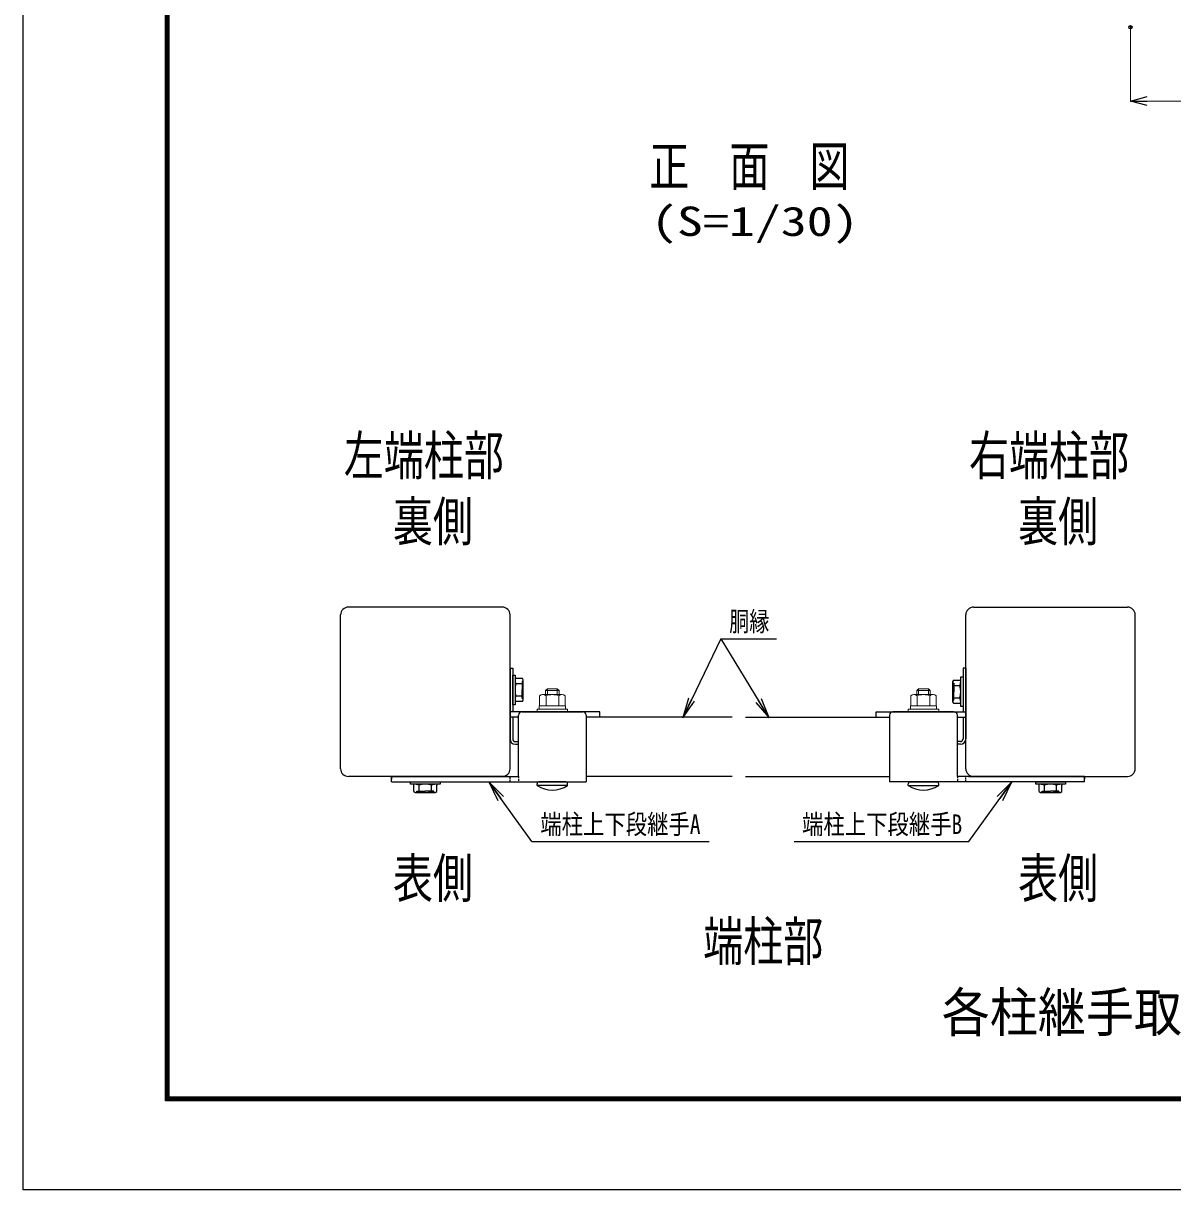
# Model space of a CAD drawing. Units: millimetres, scale not verified, with parts at other scales. Extents: x -6234 to 6240, y -4413 to 4407.
# Drawn here: x -6234 to -2842, y -4413 to -970 of the extents above; entities that cross this region are included whole.
import ezdxf
from ezdxf.enums import TextEntityAlignment as Align

# ---------------------------------------------------------------- set-up
doc = ezdxf.new("R2010")
doc.units = ezdxf.units.MM
doc.header["$LTSCALE"] = 20
doc.header["$PDMODE"] = 32
doc.header["$PDSIZE"] = 10
doc.linetypes.add('USER3', pattern=[0.375, 0.25, -0.125])
for name, color, linetype, lineweight in [('0-1_0', 7, 'Continuous', 25), ('0-2_1', 7, 'Continuous', 25), ('0-3_DEFPOINTS', 9, 'Continuous', 25), ('0-6_支柱', 7, 'Continuous', 25), ('0-7_SCALE', 7, 'Continuous', 25), ('0-8_ボルト', 7, 'Continuous', 25), ('0-9_継手-案-', 7, 'Continuous', 25), ('0-A_構造線', 7, 'Continuous', 25), ('0-B_細線', 7, 'Continuous', 25), ('0-F_D-STR3', 7, 'Continuous', 13)]:
    doc.layers.add(name, color=color, linetype=linetype, lineweight=lineweight)
doc.styles.add('ＭＳ ゴシック', font='')
doc.styles.get('ＭＳ ゴシック').set_extended_font_data('MS Gothic')

# ---------------------------------------------------------------- blocks, each defined once
blk = doc.blocks.new('_Open30')
at = {"layer": '0-1_0'}
blk.add_line((0, 0), (-20, 0), dxfattribs=at)
blk.add_lwpolyline([(-20, 5.359), (0, 0), (-20, -5.359)], dxfattribs=at)
blk = doc.blocks.new('DARROWS')
at = {"layer": '0-1_0'}
blk.add_line((0, 0), (-19.982, 0), dxfattribs=at)
blk.add_lwpolyline([(-20, -3.333), (0, 0), (-20, 3.333)], dxfattribs=at)

msp = doc.modelspace()

# ---------------------------------------------------------------- linework, layer by layer
at = {"layer": '0-1_0'}
for p, q in [((-4175.86, -2787.04), (-4287.02, -3018.24)), ((-4175.86, -2787.04), (-4034.73, -3018.38)), ((-4733.43, -3385.66), (-4858.77, -3212.09)), ((-3443.92, -3385.66), (-3318.58, -3212.09))]:
    msp.add_line(p, q, dxfattribs=at)
at = {"layer": '0-1_0', "color": 3}
msp.add_lwpolyline([(-6234.47, 4406.67), (6239.53, 4406.67), (6239.53, -4413.33), (-6234.47, -4413.33)], close=True, dxfattribs=at)
at = {"layer": '0-1_0'}
for points in [[(-5814.47, 4144.17), (5819.53, 4144.17), (5819.53, -4150.83), (-5814.47, -4150.83)], [(-5811.84, 4141.54), (5816.91, 4141.54), (5816.91, -4148.21), (-5811.84, -4148.21)], [(-5809.22, 4138.92), (5814.28, 4138.92), (5814.28, -4145.58), (-5809.22, -4145.58)], [(-5806.59, 4136.29), (5811.66, 4136.29), (5811.66, -4142.96), (-5806.59, -4142.96)], [(-5803.97, 4133.67), (5809.03, 4133.67), (5809.03, -4140.33), (-5803.97, -4140.33)]]:
    msp.add_lwpolyline(points, close=True, dxfattribs=at)
at = {"layer": '0-2_1'}
for p, q in [((-4175.86, -2787.04), (-4011.11, -2787.04)), ((-4798.02, -2873.66), (-4798.02, -3082.66)), ((-4798.02, -2873.66), (-4790.02, -2873.66)), ((-4790.02, -2873.66), (-4790.02, -3002.66)), ((-3460.68, -2873.66), (-3460.68, -3002.66)), ((-3452.68, -2873.66), (-3460.68, -2873.66)), ((-3452.68, -2873.66), (-3452.68, -3082.66)), ((-4790.02, -3018.66), (-4790.02, -3082.66)), ((-4773.02, -3193.66), (-4773.02, -3012.66)), ((-4763.02, -3002.66), (-4583.02, -3002.66)), ((-4573.02, -3012.66), (-4573.02, -3209.66)), ((-3677.68, -3012.66), (-3677.68, -3209.66)), ((-3487.68, -3002.66), (-3667.68, -3002.66)), ((-3477.68, -3193.66), (-3477.68, -3012.66)), ((-3460.68, -3018.66), (-3460.68, -3082.66)), ((-4782.02, -3090.66), (-4773.02, -3090.66)), ((-3468.68, -3090.66), (-3477.68, -3090.66)), ((-4782.02, -3098.66), (-4773.02, -3098.66)), ((-3468.68, -3098.66), (-3477.68, -3098.66)), ((-5148.02, -3193.66), (-5148.02, -3201.66)), ((-3102.68, -3193.66), (-3102.68, -3201.66)), ((-5148.02, -3209.66), (-4573.02, -3209.66)), ((-3102.68, -3209.66), (-3677.68, -3209.66)), ((-4733.43, -3385.66), (-4210.38, -3385.66)), ((-3958.83, -3385.66), (-3443.92, -3385.66))]:
    msp.add_line(p, q, dxfattribs=at)
for points in [[(-4807.26, -3193.66), (-5148.02, -3193.66), (-4773.02, -3193.66)], [(-3443.45, -3193.66), (-3102.68, -3193.66), (-3477.68, -3193.66)]]:
    msp.add_lwpolyline(points, dxfattribs=at)
for centre, radius, start, end in [((-4763.02, -3012.66), 10, 90, 180), ((-4583.02, -3012.66), 10, 0, 90), ((-3667.68, -3012.66), 10, 90, 180), ((-3487.68, -3012.66), 10, 0, 90), ((-4782.02, -3082.66), 16, 180, 270), ((-4782.02, -3082.66), 8, 180, 270), ((-3468.68, -3082.66), 16, 270, 0), ((-3468.68, -3082.66), 8, 270, 0)]:
    msp.add_arc(centre, radius, start, end, dxfattribs=at)
at = {"layer": '0-3_DEFPOINTS'}
msp.add_point((-2967.02, -982), dxfattribs=at)
at = {"layer": '0-6_支柱'}
for p, q in [((-5148.02, -3209.66), (-5148.02, -3193.66)), ((-3102.68, -3209.66), (-3102.68, -3193.66))]:
    msp.add_line(p, q, dxfattribs=at)
at = {"layer": '0-6_支柱', "linetype": 'USER3'}
for p, q in [((-4798.02, -3209.66), (-4798.02, -3193.66)), ((-4773.02, -3193.66), (-4773.02, -3209.66)), ((-3477.68, -3193.66), (-3477.68, -3209.66)), ((-3452.68, -3209.66), (-3452.68, -3193.66))]:
    msp.add_line(p, q, dxfattribs=at)
at = {"layer": '0-7_SCALE', "lineweight": 15}
for p, q in [((-2967.02, -984), (-2967.02, -1200.94)), ((-2917.02, -1199.94), (-2417.02, -1199.94))]:
    msp.add_line(p, q, dxfattribs=at)
at = {"layer": '0-7_SCALE'}
for p, q in [((-5298.02, -3170.66), (-5298.02, -2716.66)), ((-4821.02, -2693.66), (-5275.02, -2693.66)), ((-4798.02, -3170.66), (-4798.02, -2716.66)), ((-3452.68, -3170.66), (-3452.68, -2716.66)), ((-3429.68, -2693.66), (-2975.68, -2693.66)), ((-2952.68, -3170.66), (-2952.68, -2716.66)), ((-4142.72, -3018.66), (-4573.02, -3018.66)), ((-4102.72, -3018.66), (-3677.68, -3018.66)), ((-4821.02, -3193.66), (-5275.02, -3193.66)), ((-4142.72, -3193.66), (-4573.02, -3193.66)), ((-4102.72, -3193.66), (-3677.68, -3193.66)), ((-3429.68, -3193.66), (-2975.68, -3193.66))]:
    msp.add_line(p, q, dxfattribs=at)
for centre, start, end in [((-5275.02, -2716.66), 90, 180), ((-4821.02, -2716.66), 0, 90), ((-3429.68, -2716.66), 90, 180), ((-2975.68, -2716.66), 0, 90), ((-5275.02, -3170.66), 180, 270), ((-4821.02, -3170.66), 270, 0), ((-3429.68, -3170.66), 180, 270), ((-2975.68, -3170.66), 270, 0)]:
    msp.add_arc(centre, 23, start, end, dxfattribs=at)
at = {"layer": '0-8_ボルト'}
for p, q in [((-4718.02, -3002.66), (-4628.02, -3002.66)), ((-3532.68, -3002.66), (-3622.68, -3002.66)), ((-4718.02, -3220.66), (-4718.02, -3215.16)), ((-4628.02, -3220.66), (-4718.02, -3220.66)), ((-4633.52, -3209.66), (-4712.52, -3209.66)), ((-4628.02, -3220.66), (-4628.02, -3215.16)), ((-3622.68, -3220.66), (-3622.68, -3215.16)), ((-3622.68, -3220.66), (-3532.68, -3220.66)), ((-3617.18, -3209.66), (-3538.18, -3209.66)), ((-3532.68, -3220.66), (-3532.68, -3215.16))]:
    msp.add_line(p, q, dxfattribs=at)
for centre, radius, start, end in [((-4712.52, -3215.16), 5.5, 90, 180), ((-4673.02, -3149.28), 84.39, 237.77316, 302.22684), ((-4633.52, -3215.16), 5.5, 0, 90), ((-3617.18, -3215.16), 5.5, 90, 180), ((-3577.68, -3149.28), 84.39, 237.77316, 302.22684), ((-3538.18, -3215.16), 5.5, 0, 90)]:
    msp.add_arc(centre, radius, start, end, dxfattribs=at)
at = {"layer": '0-9_継手-案-'}
for p, q in [((-4533.02, -3002.66), (-4798.02, -3002.66)), ((-4798.02, -3018.66), (-4798.02, -3002.66)), ((-4773.02, -3018.66), (-4798.02, -3018.66)), ((-4533.02, -3018.66), (-4573.02, -3018.66)), ((-4533.02, -3018.66), (-4533.02, -3002.66)), ((-3717.68, -3002.66), (-3452.68, -3002.66)), ((-3717.68, -3018.66), (-3717.68, -3002.66)), ((-3717.68, -3018.66), (-3677.68, -3018.66)), ((-3477.68, -3018.66), (-3452.68, -3018.66)), ((-3452.68, -3018.66), (-3452.68, -3002.66))]:
    msp.add_line(p, q, dxfattribs=at)
at = {"layer": '0-A_構造線'}
for p, q in [((-4761.52, -2920.08), (-4780.52, -2920.08)), ((-3489.18, -2909.78), (-3470.18, -2909.78)), ((-3489.18, -2925.58), (-3470.18, -2925.58)), ((-4761.52, -2956.24), (-4780.52, -2956.24)), ((-4761.52, -2972.04), (-4780.52, -2972.04)), ((-3489.18, -2961.74), (-3470.18, -2961.74)), ((-5081.91, -3238.16), (-5081.91, -3219.16)), ((-5066.1, -3238.16), (-5066.1, -3219.16)), ((-5029.94, -3238.16), (-5029.94, -3219.16)), ((-3236.57, -3238.16), (-3236.57, -3219.16)), ((-3220.76, -3238.16), (-3220.76, -3219.16)), ((-3184.6, -3238.16), (-3184.6, -3219.16))]:
    msp.add_line(p, q, dxfattribs=at)
for points in [[(-4783.02, -2981.91), (-4790.02, -2981.91), (-4790.02, -2894.41), (-4783.02, -2894.41)], [(-3467.68, -2899.91), (-3460.68, -2899.91), (-3460.68, -2987.41), (-3467.68, -2987.41)], [(-5091.77, -3216.66), (-5091.77, -3209.66), (-5004.27, -3209.66), (-5004.27, -3216.66)], [(-3246.43, -3216.66), (-3246.43, -3209.66), (-3158.93, -3209.66), (-3158.93, -3216.66)]]:
    msp.add_lwpolyline(points, close=True, dxfattribs=at)
for points in [[(-4761.52, -2972.04), (-4759.02, -2967.54), (-4759.02, -2908.78), (-4761.52, -2904.28), (-4780.52, -2904.28)], [(-3489.18, -2909.78), (-3491.68, -2914.28), (-3491.68, -2973.04), (-3489.18, -2977.54), (-3470.18, -2977.54)], [(-5081.91, -3238.16), (-5077.41, -3240.66), (-5018.64, -3240.66), (-5014.14, -3238.16), (-5014.14, -3219.16)], [(-3236.57, -3238.16), (-3232.07, -3240.66), (-3173.3, -3240.66), (-3168.8, -3238.16), (-3168.8, -3219.16)]]:
    msp.add_lwpolyline(points, dxfattribs=at)
for centre, radius, start, end in [((-4716.41, -2938.16), 66.62, 164.25349, 195.74651), ((-4780.52, -2901.78), 2.5, 180, 270), ((-4753.18, -2908.1), 29.85, 181.2889, 203.65172), ((-4788.87, -2908.1), 29.85, 336.34828, 358.7111), ((-4825.64, -2938.16), 66.62, 344.25349, 15.74651), ((-3425.07, -2943.66), 66.62, 164.25349, 195.74651), ((-3461.84, -2913.61), 29.85, 181.2889, 203.65172), ((-3497.53, -2913.61), 29.85, 336.34828, 358.7111), ((-3470.18, -2907.28), 2.5, 270, 0), ((-3534.3, -2943.66), 66.62, 344.25349, 15.74651), ((-4753.18, -2968.21), 29.85, 156.34828, 178.7111), ((-4788.87, -2968.21), 29.85, 1.2889, 23.65172), ((-4780.52, -2974.54), 2.5, 90, 180), ((-3461.84, -2973.72), 29.85, 156.34828, 178.7111), ((-3497.53, -2973.72), 29.85, 1.2889, 23.65172), ((-3470.18, -2980.04), 2.5, 0, 90), ((-5084.41, -3219.16), 2.5, 0, 90), ((-5078.08, -3246.51), 29.85, 66.34828, 88.7111), ((-5048.02, -3283.28), 66.62, 74.25349, 105.74651), ((-5017.97, -3246.51), 29.85, 91.2889, 113.65172), ((-5011.64, -3219.16), 2.5, 90, 180), ((-3239.07, -3219.16), 2.5, 0, 90), ((-3232.74, -3246.51), 29.85, 66.34828, 88.7111), ((-3202.68, -3283.28), 66.62, 74.25349, 105.74651), ((-3172.63, -3246.51), 29.85, 91.2889, 113.65172), ((-3166.3, -3219.16), 2.5, 90, 180), ((-5078.08, -3210.82), 29.85, 271.2889, 293.65172), ((-5048.02, -3174.04), 66.62, 254.25349, 285.74651), ((-5017.97, -3210.82), 29.85, 246.34828, 268.7111), ((-3232.74, -3210.82), 29.85, 271.2889, 293.65172), ((-3202.68, -3174.04), 66.62, 254.25349, 285.74651), ((-3172.63, -3210.82), 29.85, 246.34828, 268.7111)]:
    msp.add_arc(centre, radius, start, end, dxfattribs=at)
at = {"layer": '0-B_細線'}
for points in [[(-4759.02, -2913.16), (-4762.52, -2913.16), (-4762.52, -2938.16)], [(-3491.68, -2918.66), (-3488.18, -2918.66), (-3488.18, -2943.66)], [(-4759.02, -2963.16), (-4762.52, -2963.16), (-4762.52, -2938.16)], [(-3491.68, -2968.66), (-3488.18, -2968.66), (-3488.18, -2943.66)], [(-5073.02, -3240.66), (-5073.02, -3237.16), (-5048.02, -3237.16)], [(-5023.02, -3240.66), (-5023.02, -3237.16), (-5048.02, -3237.16)], [(-3227.68, -3240.66), (-3227.68, -3237.16), (-3202.68, -3237.16)], [(-3177.68, -3240.66), (-3177.68, -3237.16), (-3202.68, -3237.16)]]:
    msp.add_lwpolyline(points, dxfattribs=at)
at = {"layer": '0-F_D-STR3'}
for p, q in [((-4710.52, -2984.66), (-4710.52, -2955.66)), ((-4701.91, -2952.16), (-4644.19, -2952.16)), ((-4693.02, -2940.06), (-4687.62, -2934.66)), ((-4693.02, -2952.16), (-4693.02, -2940.06)), ((-4693.02, -2940.06), (-4653.02, -2940.06)), ((-4691.77, -2984.66), (-4691.77, -2955.66)), ((-4687.62, -2952.16), (-4687.62, -2934.66)), ((-4687.62, -2934.66), (-4658.42, -2934.66)), ((-4658.42, -2952.16), (-4658.42, -2934.66)), ((-4653.02, -2940.06), (-4658.42, -2934.66)), ((-4654.27, -2984.66), (-4654.27, -2955.66)), ((-4653.02, -2952.16), (-4653.02, -2940.06)), ((-4635.52, -2984.66), (-4635.52, -2955.66)), ((-3615.18, -2984.66), (-3615.18, -2955.66)), ((-3606.57, -2952.16), (-3548.85, -2952.16)), ((-3597.68, -2940.06), (-3592.28, -2934.66)), ((-3597.68, -2952.16), (-3597.68, -2940.06)), ((-3597.68, -2940.06), (-3557.68, -2940.06)), ((-3596.43, -2984.66), (-3596.43, -2955.66)), ((-3592.28, -2952.16), (-3592.28, -2934.66)), ((-3592.28, -2934.66), (-3563.08, -2934.66)), ((-3563.08, -2952.16), (-3563.08, -2934.66)), ((-3557.68, -2940.06), (-3563.08, -2934.66)), ((-3558.93, -2984.66), (-3558.93, -2955.66)), ((-3557.68, -2952.16), (-3557.68, -2940.06)), ((-3540.18, -2984.66), (-3540.18, -2955.66)), ((-4718.02, -2994.66), (-4718.02, -3002.66)), ((-4711.52, -2984.66), (-4634.52, -2984.66)), ((-4711.52, -2984.66), (-4711.52, -2994.66)), ((-4711.52, -2994.66), (-4634.52, -2994.66)), ((-4710.52, -2984.66), (-4635.52, -2984.66)), ((-4634.52, -2984.66), (-4634.52, -2994.66)), ((-3622.68, -2994.66), (-3622.68, -3002.66)), ((-3616.18, -2984.66), (-3539.18, -2984.66)), ((-3616.18, -2984.66), (-3616.18, -2994.66)), ((-3616.18, -2994.66), (-3539.18, -2994.66)), ((-3615.18, -2984.66), (-3540.18, -2984.66)), ((-3539.18, -2984.66), (-3539.18, -2994.66)), ((-4718.02, -3002.66), (-4628.02, -3002.66)), ((-3622.68, -3002.66), (-3532.68, -3002.66))]:
    msp.add_line(p, q, dxfattribs=at)
for points in [[(-4718.02, -2994.66), (-4628.02, -2994.66), (-4628.02, -3002.66)], [(-3622.68, -2994.66), (-3532.68, -2994.66), (-3532.68, -3002.66)]]:
    msp.add_lwpolyline(points, dxfattribs=at)
for centre, radius, start, end in [((-4701.15, -2966.38), 14.24, 48.83491, 131.16509), ((-4673.02, -3004.13), 51.97, 68.85295, 111.14705), ((-4644.9, -2966.39), 14.25, 48.86505, 131.13495), ((-3605.81, -2966.38), 14.24, 48.83491, 131.16509), ((-3577.68, -3004.13), 51.97, 68.85295, 111.14705), ((-3549.56, -2966.39), 14.25, 48.86505, 131.13495)]:
    msp.add_arc(centre, radius, start, end, dxfattribs=at)

# ---------------------------------------------------------------- block references
at = {"layer": '0-1_0', "xscale": 3, "yscale": 3}
for p, rotation in [((-4288.32, -3020.94), 244.32302), ((-4033.16, -3020.94), 301.38601), ((-4860.52, -3209.66), 125.83372), ((-3316.82, -3209.66), 54.16628)]:
    msp.add_blockref('DARROWS', p, dxfattribs=dict(at, rotation=rotation))
at = {"layer": '0-7_SCALE', "xscale": 2.5, "yscale": 2.5, "rotation": 180}
msp.add_blockref('_Open30', (-2967.02, -1199.94), dxfattribs=at)

# ---------------------------------------------------------------- texts
at = {"layer": '0-1_0', "style": 'ＭＳ ゴシック'}
for s, height, width, p in [('正\u3000面\u3000図', 115.4, 0.75, (-4386.62, -1484.55)), ('(S=1/30)', 86.59, 1.3, (-4381.76, -1624.06)), ('左端柱部', 115.4, 0.75, (-5288.41, -2338.4)), ('右端柱部', 115.4, 0.75, (-3443.07, -2338.4)), ('裏側', 115.4, 0.75, (-5143.69, -2533.2)), ('裏側', 115.4, 0.75, (-3298.35, -2533.2)), ('胴縁', 57.77, 0.75, (-4150.96, -2782.18)), ('端柱上下段継手A', 57.77, 0.8, (-4708.53, -3380.8)), ('端柱上下段継手B', 57.77, 0.8, (-3936.04, -3380.8)), ('表側', 115.4, 0.75, (-5143.69, -3586.03)), ('表側', 115.4, 0.75, (-3298.35, -3586.03)), ('端柱部', 115.4, 0.75, (-4227.72, -3772.51)), ('各柱継手取付図（S=1/6）', 115.5, 0.9, (-3523.76, -3982.22))]:
    msp.add_text(s, height=height, dxfattribs=dict(at, width=width)).set_placement(p, align=Align.BOTTOM_LEFT)

doc.saveas('drawing.dxf')
